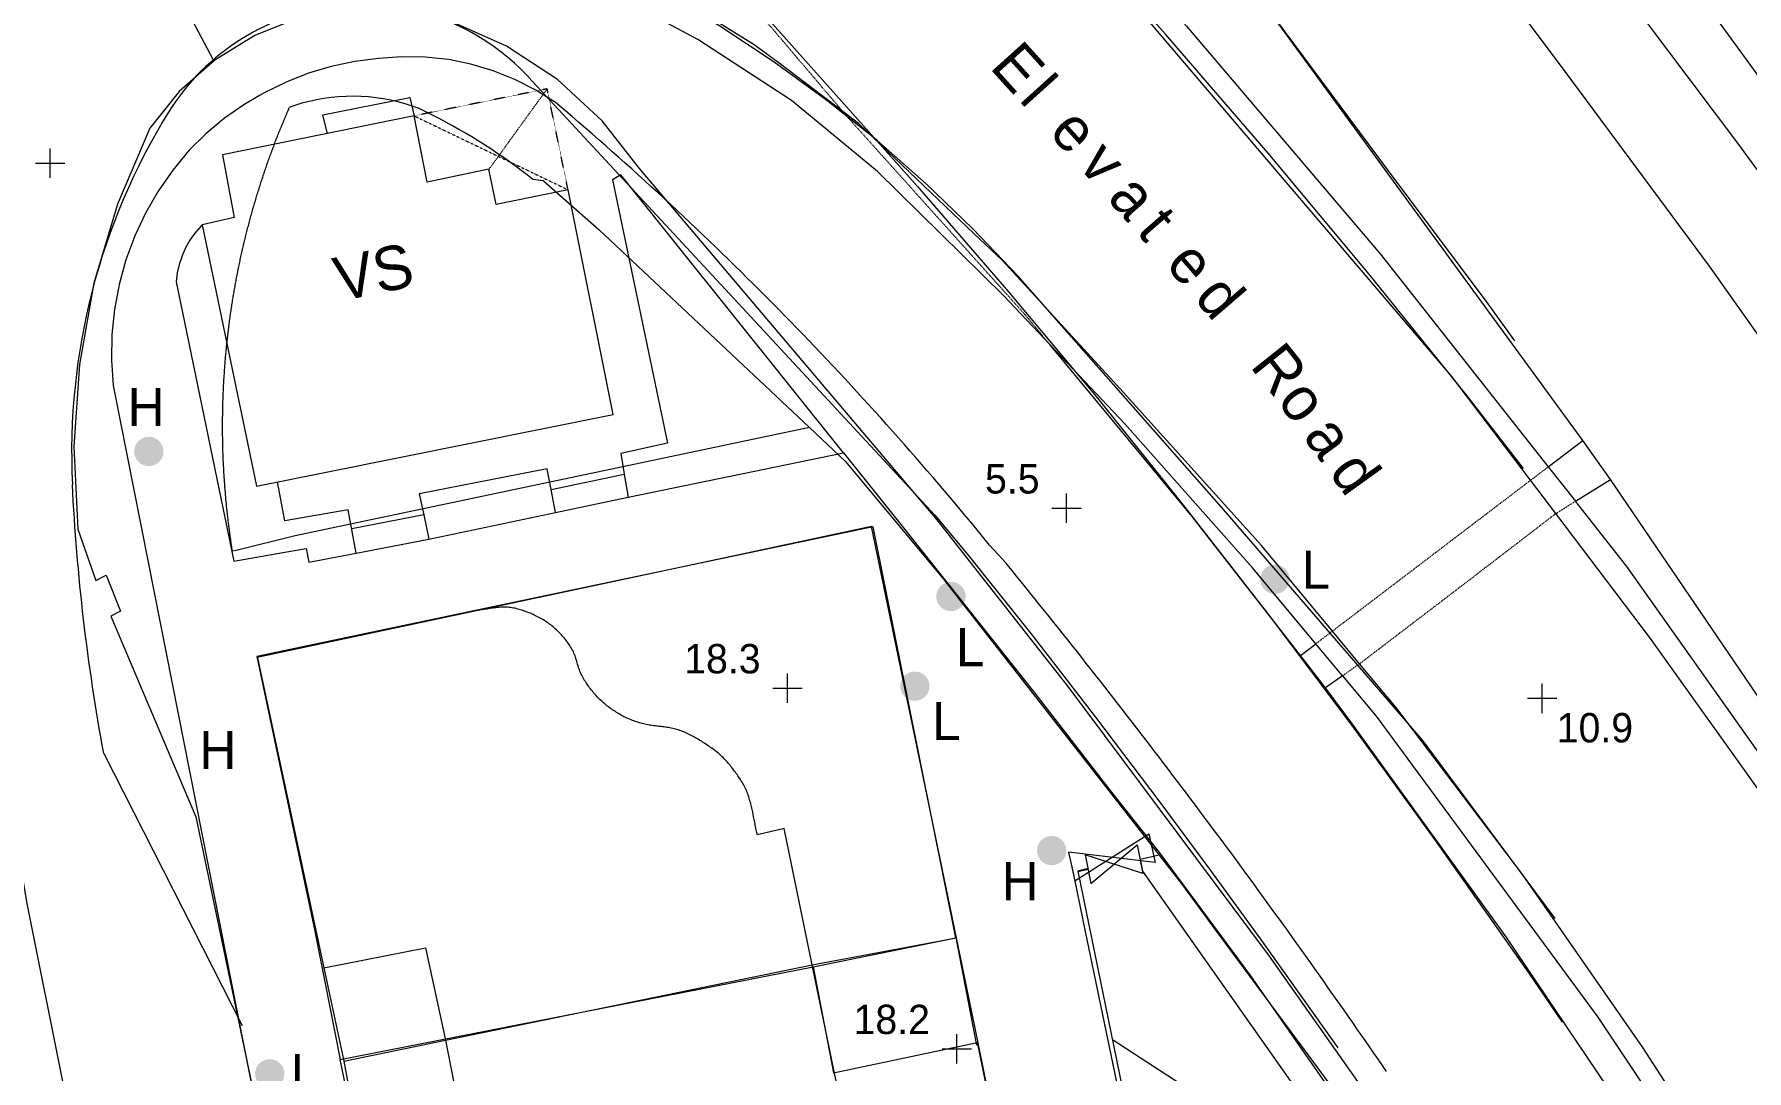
# Model space of a CAD drawing. Header units: millimetres. Extents: x 833924389 to 835767163, y 817400000 to 818811854.
# Drawn here: x 835406021 to 835464360, y 817836242 to 817871540 of the extents above; entities that cross this region are included whole.
import ezdxf
from ezdxf.enums import TextEntityAlignment as Align

# ---------------------------------------------------------------- set-up
doc = ezdxf.new("R2010")
doc.units = ezdxf.units.MM
doc.header["$LTSCALE"] = 10
doc.header["$MEASUREMENT"] = 0
doc.linetypes.add('11SW4B$0$DGN Style 5', pattern=[6.626977, 2.840133, -3.786844])
doc.linetypes.add('11SW4B$1$DGN Style 5', pattern=[1.174922, 0.503538, -0.671384])
doc.layers.add('01_Base_Plan', color=5, linetype='Continuous', lineweight=5)
doc.styles.add('11SW4B$0$Style-ENGINEERING', font='ENGINEERING.shx')
doc.styles.add('11SW4B$0$Style-WORKING', font='WORKING.shx')

# ---------------------------------------------------------------- blocks, each defined once
blk = doc.blocks.new('11SW4B$0$BDYGA_10')
at = {"color": 0, "linetype": 'Continuous', "lineweight": -2, "flags": 128}
blk.add_lwpolyline([(0, -0.179), (1, 0.178), (1, -0.179), (0, 0.178)], close=True, dxfattribs=at)
blk = doc.blocks.new('11SW4B$0$SPOTHT')
at = {"layer": '01_Base_Plan', "linetype": 'Continuous', "lineweight": 13}
for p, q in [((-0.5, 0), (0.5, 0)), ((0, -0.5), (0, 0.5))]:
    blk.add_line(p, q, dxfattribs=at)
blk = doc.blocks.new('11SW4B$0$UTIFH')
at = {"layer": '01_Base_Plan', "linetype": 'Continuous', "lineweight": 13}
h = blk.add_hatch(color=256, dxfattribs=at)
edge = h.paths.add_edge_path()
edge.add_arc((0, 0), 0.5, 0, 360)
blk = doc.blocks.new('11SW4B$0$UTILP')
at = {"layer": '01_Base_Plan', "linetype": 'Continuous', "lineweight": 13}
h = blk.add_hatch(color=256, dxfattribs=at)
edge = h.paths.add_edge_path()
edge.add_arc((0, 0), 0.5, 0, 360)

msp = doc.modelspace()

# ---------------------------------------------------------------- linework, layer by layer
at = {"layer": '01_Base_Plan'}
msp.add_line((835408949, 817876656), (835412118, 817870670), dxfattribs=at)
at = {"layer": '01_Base_Plan', "linetype": 'Continuous'}
for p, q in [((835422864, 817870077), (835436703, 817855168)), ((835457598, 817856808), (835458780, 817857708)), ((835423629, 817856037), (835426116, 817856561)), ((835426116, 817856561), (835426249, 817855773)), ((835458521, 817855638), (835459722, 817856372)), ((835423775, 817855258), (835423629, 817856037)), ((835423775, 817855258), (835426249, 817855773)), ((835419288, 817855175), (835416837, 817854696)), ((835419288, 817855175), (835419468, 817854348)), ((835419468, 817854348), (835423775, 817855258)), ((835416982, 817853863), (835419468, 817854348)), ((835449152, 817850383), (835449680, 817850785)), ((835450590, 817849690), (835450011, 817849279)), ((835408390, 817847044), (835413099, 817837783)), ((835443692, 817843449), (835444348, 817843597)), ((835441578, 817843030), (835441917, 817843104)), ((835420028, 817837279), (835432523, 817839854)), ((835416567, 817836566), (835419056, 817823414))]:
    msp.add_line(p, q, dxfattribs=at)
at = {"layer": '01_Base_Plan', "linetype": '11SW4B$1$DGN Style 5'}
for p, q in [((835457855, 817855215), (835458521, 817855638)), ((835451172, 817850102), (835450590, 817849690))]:
    msp.add_line(p, q, dxfattribs=at)
at = {"layer": '01_Base_Plan', "linetype": 'Continuous', "flags": 128}
for points in [[(835484308, 817841183), (835482956, 817843537), (835479947, 817848370), (835477040, 817852796), (835474584, 817856768), (835474409, 817857051), (835469332, 817863790), (835469269, 817863878), (835466145, 817868216), (835463073, 817872445), (835458603, 817878409), (835455023, 817883150), (835451194, 817888202), (835447590, 817893085), (835448136, 817893634), (835451207, 817894707)], [(835443980, 817894549), (835445710, 817892251), (835454707, 817880292), (835457943, 817875979), (835460105, 817873081), (835464050, 817867834), (835466983, 817863816), (835469196, 817860728), (835471419, 817857544), (835473669, 817854257), (835474904, 817852453), (835477277, 817848839), (835479332, 817845649), (835483225, 817839034), (835485909, 817834305), (835487032, 817832219), (835489624, 817827071), (835491725, 817822624), (835493268, 817819138), (835494077, 817817297), (835494270, 817816849), (835494880, 817815377), (835495041, 817814982)], [(835443980, 817894549), (835445710, 817892251), (835454707, 817880292), (835457943, 817875979), (835460105, 817873081), (835464050, 817867834), (835466983, 817863816), (835469196, 817860728), (835471419, 817857544), (835473669, 817854257), (835474904, 817852453), (835477277, 817848839), (835479332, 817845649), (835483225, 817839034), (835485909, 817834305), (835487032, 817832219), (835489624, 817827071), (835491725, 817822624), (835493268, 817819138), (835494077, 817817297), (835494270, 817816849), (835494880, 817815377), (835495041, 817814982)], [(835432429, 817893435), (835432449, 817893409), (835435461, 817889330), (835452441, 817866490), (835455480, 817862439), (835456453, 817861105)], [(835440432, 817893820), (835440959, 817893130), (835443518, 817889790), (835446305, 817885994), (835449282, 817882015), (835452056, 817878409), (835457902, 817870625), (835463080, 817863638), (835465207, 817860641), (835468207, 817856421), (835471776, 817851238), (835486143, 817826678), (835488851, 817821019), (835491668, 817814484), (835493132, 817811118), (835496104, 817802711), (835499280, 817793090), (835502707, 817781365), (835505479, 817771222), (835508391, 817760489)], [(835474768, 817832648), (835470244, 817840401), (835465101, 817848464), (835459722, 817856372), (835458780, 817857708), (835445390, 817876051), (835436190, 817888282), (835433146, 817892323)], [(835505112, 817738729), (835500213, 817756917), (835498299, 817764016), (835494085, 817779396), (835490393, 817791885), (835486628, 817803277), (835482142, 817814461), (835480352, 817818331), (835478264, 817822691), (835472599, 817833279), (835464977, 817845516), (835461081, 817850958), (835457855, 817855215), (835456994, 817856350), (835454318, 817859880), (835440948, 817875569), (835430510, 817887370), (835427196, 817891100), (835427190, 817891106)], [(835428082, 817891282), (835433885, 817884739), (835445270, 817871817), (835451875, 817864064), (835457598, 817856808), (835458521, 817855638)], [(835420925, 817883157), (835428539, 817874859), (835434642, 817867999)], [(835450590, 817849690), (835449680, 817850785), (835447538, 817853363), (835443178, 817858268), (835440614, 817860976), (835439038, 817862640), (835434750, 817866867), (835431814, 817869286), (835428626, 817871363), (835426221, 817872645), (835423704, 817873690), (835420949, 817874610), (835418128, 817875301), (835415259, 817875758), (835412538, 817875948), (835411110, 817875923), (835409810, 817875901), (835407642, 817875665), (835405756, 817875459)], [(835436776, 817855002), (835426639, 817866964), (835425365, 817868596), (835423843, 817870000), (835422113, 817871136), (835420220, 817871975), (835418216, 817872495), (835416608, 817872434), (835415034, 817872100), (835413540, 817871502), (835412169, 817870658), (835410963, 817869594), (835409956, 817868339), (835408857, 817865754), (835408054, 817863063), (835407558, 817860299), (835407375, 817857496), (835407507, 817854691), (835408123, 817852943), (835408475, 817853116), (835408964, 817851891), (835408629, 817851720), (835411526, 817844892), (835415214, 817827232)], [(835443027, 817859452), (835438995, 817863846), (835438042, 817864748), (835434102, 817868502), (835433565, 817868909), (835431394, 817870551), (835430542, 817871181), (835429315, 817871942)], [(835452090, 817836213), (835451946, 817836422), (835451802, 817836632), (835451658, 817836841), (835451514, 817837049), (835451369, 817837258), (835451225, 817837467), (835451080, 817837675), (835450935, 817837884), (835450789, 817838092), (835450644, 817838300), (835450498, 817838508), (835450352, 817838716), (835450206, 817838923), (835450060, 817839131), (835449913, 817839338), (835449767, 817839545), (835449620, 817839752), (835449473, 817839959), (835449325, 817840166), (835449178, 817840372), (835449030, 817840579), (835448882, 817840785), (835448734, 817840991), (835448586, 817841197), (835448437, 817841403), (835448288, 817841609), (835448139, 817841815), (835447990, 817842020), (835447841, 817842225), (835447691, 817842431), (835447542, 817842636), (835447392, 817842840), (835447242, 817843045), (835447091, 817843250), (835446941, 817843454), (835446790, 817843658), (835446639, 817843863), (835446488, 817844067), (835446336, 817844270), (835446185, 817844474), (835446033, 817844678), (835445881, 817844881), (835445729, 817845084), (835445577, 817845287), (835445424, 817845490), (835445271, 817845693), (835445118, 817845896), (835444965, 817846098), (835444812, 817846301), (835444658, 817846503), (835444505, 817846705), (835444351, 817846907), (835444196, 817847108), (835444042, 817847310), (835443888, 817847511), (835443733, 817847713), (835443578, 817847914), (835443423, 817848115), (835443267, 817848316), (835443112, 817848516), (835442956, 817848717), (835442800, 817848917), (835442644, 817849118), (835442488, 817849318), (835442331, 817849518), (835442174, 817849717), (835442018, 817849917), (835441860, 817850116), (835441703, 817850316), (835441546, 817850515), (835441388, 817850714), (835441230, 817850913), (835441072, 817851111), (835440914, 817851310), (835440755, 817851508), (835440597, 817851707), (835440438, 817851905), (835440279, 817852103), (835440119, 817852300), (835439960, 817852498), (835439800, 817852695), (835439640, 817852893), (835439480, 817853090), (835439320, 817853287), (835439160, 817853484), (835438999, 817853680), (835438562, 817854144), (835438373, 817854377), (835438183, 817854609), (835437992, 817854840), (835437800, 817855071), (835437608, 817855302), (835437416, 817855532), (835437223, 817855761), (835437029, 817855990), (835436834, 817856219), (835436639, 817856446), (835436444, 817856674), (835436247, 817856901), (835436051, 817857127), (835435853, 817857353), (835435655, 817857578), (835435456, 817857803), (835435257, 817858028), (835435057, 817858251), (835434857, 817858475), (835434656, 817858697), (835434454, 817858919), (835434252, 817859141), (835434049, 817859362), (835433846, 817859583), (835433642, 817859803), (835433438, 817860022), (835433233, 817860241), (835433027, 817860460), (835432821, 817860678), (835432614, 817860895), (835432407, 817861112), (835432199, 817861328), (835431990, 817861544), (835431781, 817861759), (835431571, 817861973), (835431361, 817862187), (835431150, 817862401), (835430939, 817862614), (835430727, 817862826), (835430514, 817863038), (835430301, 817863249), (835430088, 817863460), (835429874, 817863670), (835429659, 817863879), (835429444, 817864088), (835429228, 817864296), (835429011, 817864504), (835428795, 817864712), (835428577, 817864918), (835428359, 817865124), (835428140, 817865330), (835427921, 817865535), (835427702, 817865739), (835427482, 817865943), (835427261, 817866146), (835427040, 817866349), (835426818, 817866551), (835426595, 817866752), (835426373, 817866953), (835426149, 817867153), (835425925, 817867353), (835425701, 817867552), (835425476, 817867750), (835425250, 817867948), (835425024, 817868145), (835424798, 817868342), (835424571, 817868538), (835424343, 817868734), (835423781, 817869211), (835423109, 817869631), (835422398, 817870000), (835421660, 817870289), (835420898, 817870520), (835420129, 817870680), (835419340, 817870760), (835418539, 817870770), (835417750, 817870711), (835416941, 817870609), (835416141, 817870439), (835415359, 817870211), (835414602, 817869910), (835413871, 817869561), (835413696, 817869457)], [(835413696, 817869457), (835413160, 817869141), (835412500, 817868680), (835411871, 817868150), (835411289, 817867580), (835410738, 817866910), (835410238, 817866199), (835409809, 817865449), (835409449, 817864670), (835409141, 817863859), (835408910, 817863020), (835408750, 817862170), (835408660, 817861311), (835408648, 817860439), (835408711, 817859580), (835409902, 817853567)], [(835432429, 817858148), (835414904, 817854457), (835412901, 817853961), (835412780, 817853935), (835412757, 817854047), (835412750, 817854095), (835412743, 817854144), (835412735, 817854192), (835412728, 817854241), (835412721, 817854290), (835412714, 817854338), (835412707, 817854387), (835412700, 817854436), (835412693, 817854484), (835412686, 817854533), (835412680, 817854582), (835412673, 817854631), (835412667, 817854679), (835412660, 817854728), (835412654, 817854777), (835412648, 817854826), (835412642, 817854874), (835412636, 817854923), (835412630, 817854972), (835412624, 817855021), (835412618, 817855070), (835412613, 817855118), (835412607, 817855167), (835412602, 817855216), (835412596, 817855265), (835412591, 817855314), (835412586, 817855363), (835412581, 817855412), (835412576, 817855461), (835412571, 817855510), (835412566, 817855559), (835412561, 817855607), (835412557, 817855656), (835412552, 817855705), (835412548, 817855754), (835412543, 817855803), (835412539, 817855852), (835412535, 817855901), (835412531, 817855950), (835412527, 817855999), (835412523, 817856048), (835412519, 817856097), (835412515, 817856146), (835412511, 817856195), (835412508, 817856244), (835412504, 817856293), (835412501, 817856342), (835412497, 817856392), (835412494, 817856441), (835412491, 817856490), (835412488, 817856539), (835412485, 817856588), (835412482, 817856637), (835412479, 817856686), (835412477, 817856735), (835412474, 817856784), (835412472, 817856833), (835412469, 817856882), (835412467, 817856932), (835412465, 817856981), (835412462, 817857030), (835412460, 817857079), (835412458, 817857128), (835412456, 817857177), (835412455, 817857226), (835412453, 817857275), (835412451, 817857325), (835412450, 817857374), (835412448, 817857423), (835412447, 817857472), (835412446, 817857521), (835412445, 817857570), (835412443, 817857619), (835412442, 817857669), (835412442, 817857718), (835412441, 817857767), (835412440, 817857816), (835412439, 817857865), (835412439, 817857914), (835412438, 817857964), (835412438, 817858013), (835412438, 817858062), (835412437, 817858111), (835412437, 817858160), (835412437, 817858209), (835412437, 817858259), (835412438, 817858308), (835412438, 817858357), (835412438, 817858406), (835412439, 817858455), (835412439, 817858504), (835412440, 817858554), (835412441, 817858603), (835412441, 817858652), (835412442, 817858701), (835412443, 817858750), (835412444, 817858799), (835412445, 817858849), (835412447, 817858898), (835412448, 817858947), (835412449, 817858996), (835412451, 817859045), (835412452, 817859094), (835412454, 817859143), (835412456, 817859193), (835412458, 817859242), (835412460, 817859291), (835412462, 817859340), (835412464, 817859389), (835412466, 817859438), (835412469, 817859487), (835412471, 817859536), (835412473, 817859586), (835412476, 817859635), (835412479, 817859684), (835412481, 817859733), (835412484, 817859782), (835412487, 817859831), (835412490, 817859880), (835412493, 817859929), (835412497, 817859978), (835412500, 817860027), (835412503, 817860076), (835412507, 817860125), (835412510, 817860174), (835412514, 817860223), (835412518, 817860272), (835412522, 817860321), (835412525, 817860371), (835412529, 817860420), (835412534, 817860469), (835412538, 817860518), (835412542, 817860566), (835412546, 817860615), (835412551, 817860664), (835412555, 817860713), (835412560, 817860762), (835412565, 817860811), (835412570, 817860860), (835412575, 817860909), (835412580, 817860958), (835412585, 817861007), (835412590, 817861056), (835412595, 817861105), (835412600, 817861154), (835412606, 817861202), (835412611, 817861251), (835412617, 817861300), (835412623, 817861349), (835412628, 817861398), (835412634, 817861447), (835412640, 817861495), (835412646, 817861544), (835412653, 817861593), (835412659, 817861642), (835412665, 817861691), (835412672, 817861739), (835412678, 817861788), (835412685, 817861837), (835412691, 817861885), (835412698, 817861934), (835412705, 817861983), (835412712, 817862032), (835412719, 817862080), (835412726, 817862129), (835412733, 817862178), (835412741, 817862226), (835412748, 817862275), (835412755, 817862323), (835412763, 817862372), (835412771, 817862420), (835412778, 817862469), (835412786, 817862518), (835412794, 817862566), (835412802, 817862615), (835412810, 817862663), (835412819, 817862712), (835412827, 817862760), (835412835, 817862809), (835412844, 817862857), (835412852, 817862905), (835412861, 817862954), (835412870, 817863002), (835412878, 817863051), (835412887, 817863099), (835412896, 817863147), (835412905, 817863196), (835412914, 817863244), (835412924, 817863292), (835412933, 817863340), (835412942, 817863389), (835412952, 817863437), (835412962, 817863485), (835412971, 817863533), (835412981, 817863582), (835412991, 817863630), (835413001, 817863678), (835413011, 817863726), (835413021, 817863774), (835413031, 817863822), (835413041, 817863870), (835413052, 817863918), (835413062, 817863966), (835413073, 817864014), (835413084, 817864062), (835413094, 817864110), (835413105, 817864158), (835413116, 817864206), (835413127, 817864254), (835413138, 817864302), (835413149, 817864350), (835413161, 817864398), (835413172, 817864446), (835413183, 817864494), (835413195, 817864541), (835413206, 817864589), (835413218, 817864637), (835413230, 817864685), (835413242, 817864732), (835413254, 817864780), (835413266, 817864828), (835413278, 817864875), (835413290, 817864923), (835413302, 817864971), (835413315, 817865018), (835413327, 817865066), (835413340, 817865113), (835413353, 817865161), (835413365, 817865208), (835413378, 817865256), (835413391, 817865303), (835413404, 817865351), (835413417, 817865398), (835413430, 817865445), (835413444, 817865493), (835413457, 817865540), (835413470, 817865587), (835413484, 817865635), (835413497, 817865682), (835413511, 817865729), (835413525, 817865776), (835413539, 817865823), (835413553, 817865871), (835413567, 817865918), (835413581, 817865965), (835413595, 817866012), (835413609, 817866059), (835413624, 817866106), (835413638, 817866153), (835413653, 817866200), (835413667, 817866247), (835413682, 817866294), (835413697, 817866341), (835413712, 817866388), (835413727, 817866434), (835413742, 817866481), (835413757, 817866528), (835413772, 817866575), (835413787, 817866621), (835413803, 817866668), (835413818, 817866715), (835413834, 817866761), (835413850, 817866808), (835413865, 817866855), (835413881, 817866901), (835413897, 817866948), (835413913, 817866994), (835413929, 817867041), (835413945, 817867087), (835413961, 817867134), (835413978, 817867180), (835413994, 817867226), (835414011, 817867273), (835414027, 817867319), (835414044, 817867365), (835414061, 817867411), (835414078, 817867458), (835414094, 817867504), (835414111, 817867550), (835414129, 817867596), (835414146, 817867642), (835414163, 817867688), (835414180, 817867734), (835414198, 817867780), (835414215, 817867826), (835414233, 817867872), (835414251, 817867918), (835414268, 817867964), (835414286, 817868009), (835414304, 817868055), (835414322, 817868101), (835414340, 817868147), (835414358, 817868192), (835414377, 817868238), (835414395, 817868284), (835414413, 817868329), (835414413, 817868329), (835414432, 817868375), (835414450, 817868420), (835414469, 817868466), (835414488, 817868511), (835414507, 817868557), (835414526, 817868602), (835414545, 817868647), (835414564, 817868693), (835414583, 817868738), (835414602, 817868783), (835414621, 817868828), (835414641, 817868874), (835414660, 817868919), (835414680, 817868964), (835414709, 817869049)], [(835423367, 817866544), (835423010, 817866591), (835422810, 817866748), (835422608, 817866903), (835422404, 817867055), (835422198, 817867204), (835421991, 817867351), (835421781, 817867495), (835421570, 817867636), (835421357, 817867775), (835421142, 817867911), (835420926, 817868044), (835420708, 817868174), (835420488, 817868302), (835420266, 817868427), (835420043, 817868549), (835419819, 817868668), (835419593, 817868785), (835419139, 817869008), (835418899, 817869094), (835418657, 817869170), (835418411, 817869237), (835418163, 817869294), (835417913, 817869341), (835417661, 817869377), (835417408, 817869404), (835417154, 817869421), (835416900, 817869427), (835416645, 817869423), (835416391, 817869409), (835416138, 817869385), (835415886, 817869351), (835415635, 817869306), (835415386, 817869252), (835415140, 817869188), (835414897, 817869114), (835414709, 817869049)], [(835416001, 817868159), (835415995, 817868189), (835415847, 817868798), (835418821, 817869391), (835418961, 817868761)], [(835418961, 817868761), (835412429, 817867433), (835412827, 817865302), (835411741, 817865055), (835413594, 817856151), (835425741, 817858592), (835424205, 817866244), (835421757, 817865738), (835421508, 817866942), (835419402, 817866507), (835418961, 817868761)], [(835434651, 817867989), (835436109, 817866350), (835439211, 817862770), (835442250, 817859131), (835445219, 817855439), (835448129, 817851699), (835450980, 817847910), (835453762, 817844070), (835456941, 817839570), (835458075, 817837901)], [(835426249, 817855773), (835433591, 817857286), (835426006, 817866756), (835425721, 817866587), (835427597, 817857612), (835425999, 817857260), (835426116, 817856561)], [(835423367, 817866544), (835425264, 817864876), (835432429, 817858148)], [(835411741, 817865055), (835411495, 817864771), (835411324, 817864524), (835411178, 817864263), (835411057, 817863989), (835410962, 817863704), (835410894, 817863412), (835410853, 817863112), (835412816, 817853595), (835414370, 817853868), (835415286, 817854029), (835415375, 817853557), (835416982, 817853863)], [(835475192, 817811926), (835475300, 817811579), (835475137, 817811255), (835474795, 817811133), (835474242, 817811476), (835470831, 817817439), (835466526, 817824821), (835462040, 817832095), (835456162, 817840801), (835450934, 817848048), (835450011, 817849279), (835449152, 817850383), (835445467, 817855117), (835440614, 817860976)], [(835475192, 817811926), (835472418, 817817670), (835469286, 817823226), (835465218, 817830230), (835460825, 817837035), (835456735, 817842917), (835452400, 817848620), (835451172, 817850102), (835450248, 817851217), (835447828, 817854135), (835443027, 817859452)], [(835432429, 817858148), (835433661, 817856992), (835436991, 817852981), (835445112, 817842591), (835446300, 817840988)], [(835433591, 817857286), (835435590, 817854785), (835440061, 817849156), (835442703, 817845746), (835444317, 817843705)], [(835423629, 817856037), (835423497, 817856737), (835419132, 817855887), (835419288, 817855175)], [(835416982, 817853863), (835416716, 817855341), (835414563, 817854969), (835414310, 817856295)], [(835486970, 817803746), (835483991, 817811631), (835480721, 817819400), (835476641, 817827668), (835473324, 817833750), (835466815, 817844187), (835460277, 817853412), (835458521, 817855638)], [(835436703, 817855168), (835437789, 817853854), (835440018, 817851071), (835442177, 817848281), (835444360, 817845389), (835446087, 817843061), (835447856, 817840642), (835450432, 817837025)], [(835504483, 817714840), (835498961, 817731845), (835495025, 817743683), (835491388, 817754412), (835487475, 817765045), (835483811, 817774819), (835478985, 817786482), (835473241, 817798769), (835472584, 817800000), (835469132, 817806462), (835465560, 817813007), (835461789, 817819441), (835457435, 817826476), (835452873, 817833378), (835448106, 817840141), (835441242, 817849323), (835436776, 817855002)], [(835432559, 817839782), (835437416, 817840765), (835434601, 817854762), (835413605, 817850354), (835415579, 817841001), (835416448, 817836626)], [(835437437, 817840771), (835434542, 817854775), (835425193, 817852781), (835421251, 817851941), (835413616, 817850312), (835413622, 817850304), (835415886, 817839744), (835416567, 817836566)], [(835409902, 817853567), (835413359, 817836109), (835414645, 817829922)], [(835432523, 817839854), (835431572, 817844488), (835430655, 817844271), (835430636, 817844354), (835430626, 817844403), (835430615, 817844452), (835430605, 817844501), (835430595, 817844550), (835430585, 817844600), (835430576, 817844649), (835430566, 817844698), (835430556, 817844748), (835430547, 817844797), (835430537, 817844847), (835430527, 817844896), (835430517, 817844945), (835430507, 817844995), (835430497, 817845044), (835430487, 817845093), (835430476, 817845142), (835430465, 817845191), (835430454, 817845239), (835430442, 817845288), (835430430, 817845336), (835430417, 817845384), (835430404, 817845432), (835430390, 817845480), (835430375, 817845527), (835430360, 817845575), (835430345, 817845622), (835430328, 817845668), (835430311, 817845715), (835430292, 817845761), (835430273, 817845806), (835430252, 817845852), (835430230, 817845897), (835430207, 817845941), (835430183, 817845985), (835430158, 817846029), (835430133, 817846073), (835430106, 817846116), (835430079, 817846159), (835430052, 817846201), (835430024, 817846243), (835429995, 817846285), (835429966, 817846326), (835429937, 817846367), (835429907, 817846407), (835429877, 817846447), (835429847, 817846487), (835429817, 817846527), (835429786, 817846566), (835429754, 817846605), (835429723, 817846644), (835429690, 817846682), (835429658, 817846721), (835429624, 817846759), (835429591, 817846796), (835429556, 817846833), (835429521, 817846870), (835429486, 817846906), (835429450, 817846941), (835429414, 817846976), (835429377, 817847010), (835429339, 817847043), (835429301, 817847075), (835429263, 817847107), (835429224, 817847138), (835429184, 817847167), (835429144, 817847197), (835429104, 817847226), (835429063, 817847255), (835429022, 817847284), (835428981, 817847312), (835428939, 817847340), (835428897, 817847369), (835428855, 817847396), (835428813, 817847424), (835428770, 817847451), (835428727, 817847478), (835428684, 817847504), (835428640, 817847530), (835428597, 817847555), (835428553, 817847580), (835428509, 817847605), (835428464, 817847629), (835428420, 817847652), (835428375, 817847675), (835428330, 817847697), (835428285, 817847719), (835428240, 817847740), (835428194, 817847760), (835428148, 817847779), (835428102, 817847798), (835428056, 817847816), (835428010, 817847833), (835427963, 817847849), (835427916, 817847863), (835427868, 817847876), (835427820, 817847888), (835427772, 817847899), (835427723, 817847909), (835427674, 817847919), (835427625, 817847927), (835427575, 817847935), (835427525, 817847942), (835427476, 817847949), (835427425, 817847955), (835427375, 817847961), (835427325, 817847967), (835427275, 817847973), (835427225, 817847979), (835427174, 817847985), (835427124, 817847992), (835427074, 817847999), (835427024, 817848006), (835426975, 817848014), (835426925, 817848022), (835426876, 817848032), (835426827, 817848042), (835426778, 817848053), (835426730, 817848065), (835426682, 817848078), (835426634, 817848093), (835426587, 817848108), (835426539, 817848123), (835426492, 817848140), (835426445, 817848157), (835426398, 817848175), (835426351, 817848194), (835426304, 817848214), (835426258, 817848234), (835426212, 817848255), (835426167, 817848276), (835426122, 817848298), (835426077, 817848321), (835426033, 817848344), (835425989, 817848368), (835425945, 817848393), (835425902, 817848418), (835425860, 817848444), (835425818, 817848471), (835425776, 817848498), (835425735, 817848526), (835425693, 817848554), (835425653, 817848584), (835425612, 817848614), (835425572, 817848644), (835425532, 817848675), (835425493, 817848707), (835425455, 817848740), (835425416, 817848772), (835425379, 817848806), (835425342, 817848840), (835425305, 817848874), (835425269, 817848909), (835425234, 817848944), (835425199, 817848980), (835425166, 817849016), (835425132, 817849053), (835425099, 817849090), (835425066, 817849128), (835425034, 817849167), (835425003, 817849206), (835424971, 817849246), (835424941, 817849286), (835424911, 817849327), (835424882, 817849368), (835424853, 817849409), (835424825, 817849451), (835424798, 817849493), (835424771, 817849536), (835424745, 817849579), (835424720, 817849622), (835424696, 817849665), (835424672, 817849709), (835424650, 817849753), (835424630, 817849799), (835424611, 817849845), (835424594, 817849892), (835424577, 817849939), (835424562, 817849988), (835424548, 817850036), (835424533, 817850084), (835424519, 817850133), (835424505, 817850182), (835424491, 817850230), (835424476, 817850279), (835424461, 817850327), (835424444, 817850374), (835424427, 817850421), (835424408, 817850466), (835424387, 817850511), (835424364, 817850555), (835424340, 817850598), (835424315, 817850641), (835424289, 817850683), (835424261, 817850726), (835424234, 817850767), (835424205, 817850809), (835424175, 817850850), (835424145, 817850890), (835424114, 817850930), (835424082, 817850970), (835424050, 817851009), (835424017, 817851047), (835423984, 817851085), (835423949, 817851122), (835423915, 817851158), (835423880, 817851194), (835423844, 817851229), (835423808, 817851263), (835423771, 817851296), (835423734, 817851329), (835423696, 817851361), (835423657, 817851392), (835423617, 817851423), (835423577, 817851453), (835423536, 817851482), (835423494, 817851511), (835423452, 817851539), (835423410, 817851567), (835423367, 817851593), (835423324, 817851619), (835423280, 817851645), (835423236, 817851669), (835423192, 817851693), (835423147, 817851716), (835423102, 817851739), (835423057, 817851760), (835423012, 817851781), (835422967, 817851801), (835422921, 817851821), (835422875, 817851840), (835422828, 817851859), (835422781, 817851876), (835422733, 817851894), (835422685, 817851910), (835422637, 817851926), (835422588, 817851940), (835422540, 817851954), (835422491, 817851967), (835422442, 817851979), (835422393, 817851990), (835422343, 817852000), (835422294, 817852009), (835422245, 817852016), (835422196, 817852022), (835422147, 817852028), (835422098, 817852031), (835422049, 817852032), (835421999, 817852032), (835421950, 817852031), (835421900, 817852027), (835421850, 817852023), (835421801, 817852018), (835421751, 817852012), (835421701, 817852005), (835421651, 817851997), (835421601, 817851990), (835421551, 817851982), (835421501, 817851974), (835421451, 817851966), (835421401, 817851959), (835421351, 817851952), (835421301, 817851946), (835421251, 817851941), (835413616, 817850312), (835413622, 817850304), (835415886, 817839744), (835419353, 817840433), (835420028, 817837279)], [(835450590, 817849690), (835451732, 817848316), (835459286, 817838063), (835462938, 817832589), (835465277, 817829057)], [(835443692, 817843449), (835443773, 817843037), (835450986, 817832808)], [(835444317, 817843705), (835447453, 817839472), (835451811, 817833216), (835455281, 817827844)], [(835441364, 817843198), (835441823, 817840988)], [(835441909, 817843125), (835441571, 817843042), (835444776, 817827416), (835448264, 817810407), (835451441, 817794988), (835451440, 817794984)], [(835441823, 817840988), (835446464, 817818666), (835451121, 817795995)], [(835416567, 817836566), (835420028, 817837279), (835432523, 817839854), (835437437, 817840771)], [(835438129, 817837111), (835437434, 817840715)], [(835440119, 817827573), (835438165, 817837249), (835437437, 817840771)], [(835416448, 817836626), (835432559, 817839782)], [(835420028, 817837279), (835422596, 817824164), (835435225, 817826746), (835432523, 817839854)], [(835432559, 817839782), (835433254, 817836175), (835438145, 817837204), (835440119, 817827573)], [(835442752, 817837305), (835445355, 817835620), (835446751, 817828754), (835445041, 817826148)], [(835419225, 817823197), (835416448, 817836626)]]:
    msp.add_lwpolyline(points, dxfattribs=at)
at = {"layer": '01_Base_Plan', "flags": 128}
for points in [[(835456757, 817856755), (835454840, 817859221), (835451480, 817863381), (835448051, 817867490), (835444559, 817871539), (835441000, 817875529), (835434680, 817883311), (835431578, 817886471), (835428531, 817889689), (835426384, 817892046), (835426322, 817892115)], [(835456757, 817856755), (835454840, 817859221), (835451480, 817863381), (835448051, 817867490), (835444559, 817871539), (835441000, 817875529), (835434680, 817883311), (835431578, 817886471), (835428531, 817889689), (835426384, 817892046), (835426322, 817892115)], [(835434651, 817867989), (835433020, 817869289), (835431230, 817870590), (835429379, 817871811), (835427480, 817872949), (835425609, 817873760), (835423699, 817874490), (835421770, 817875141), (835419809, 817875699), (835417828, 817876180), (835415828, 817876580), (835414531, 817876750), (835413311, 817876843)], [(835457829, 817841422), (835453328, 817847490), (835446461, 817855430), (835439531, 817863311), (835438000, 817864910), (835436410, 817866449), (835434750, 817867910), (835434651, 817867989)], [(835457829, 817841422), (835453328, 817847490), (835446461, 817855430), (835439531, 817863311), (835438000, 817864910), (835436410, 817866449), (835434750, 817867910), (835434651, 817867989)], [(835412926, 817806577), (835411725, 817812350), (835409611, 817822860), (835407005, 817835821), (835405777, 817841933), (835403000, 817858526)], [(835446300, 817840988), (835450875, 817834811), (835455651, 817828363), (835455961, 817825336), (835456393, 817819027), (835456396, 817818981)]]:
    msp.add_lwpolyline(points, dxfattribs=at)
at = {"layer": '01_Base_Plan', "linetype": '11SW4B$1$DGN Style 5', "flags": 128}
for points in [[(835440614, 817860976), (835439767, 817861999), (835433740, 817868703), (835433565, 817868909), (835425924, 817877902), (835421152, 817883042), (835420902, 817883312), (835418020, 817886323), (835417108, 817887378), (835417031, 817887710), (835416975, 817887951), (835417151, 817888512), (835417447, 817889097)], [(835424205, 817866244), (835423494, 817869681), (835418961, 817868761)], [(835421506, 817866929), (835421833, 817867382), (835423494, 817869681)], [(835418961, 817868761), (835421833, 817867382), (835424205, 817866244)], [(835449680, 817850785), (835450248, 817851217), (835456994, 817856350), (835457598, 817856808)], [(835457855, 817855215), (835454463, 817852612), (835451172, 817850102)]]:
    msp.add_lwpolyline(points, dxfattribs=at)
at = {"layer": '01_Base_Plan', "linetype": '11SW4B$0$DGN Style 5', "flags": 128}
msp.add_lwpolyline([(835434642, 817867999), (835434651, 817867989)], dxfattribs=at)
at = {"layer": '01_Base_Plan', "linetype": 'Continuous'}
for centre, radius, start, end in [((835417184, 817864805), 7750, 42.86821, 148.20423), ((835429295, 817857296), 22000, 148.20423, 182.82973)]:
    msp.add_arc(centre, radius, start, end, dxfattribs=at)
at = {"layer": '01_Base_Plan', "linetype": 'Continuous', "extrusion": (0, 0, -1)}
msp.add_arc((-835476558, 817859633), 69321, 349.53715, 357.17027, dxfattribs=at)
at = {"layer": '01_Base_Plan', "linetype": 'Continuous'}
msp.add_3dface([(835442013, 817842614), (835443597, 817843940), (835443787, 817842958), (835441822, 817843595)], dxfattribs=at)

# ---------------------------------------------------------------- block references
at = {"layer": '01_Base_Plan', "linetype": 'Continuous', "xscale": 1000, "yscale": 1000, "zscale": 1000}
for name, p in [('11SW4B$0$SPOTHT', (835406565, 817867147, 4300)), ('11SW4B$0$UTIFH', (835409924, 817857333)), ('11SW4B$0$SPOTHT', (835441183, 817855400, 5500)), ('11SW4B$0$UTILP', (835448285, 817852979)), ('11SW4B$0$UTILP', (835437250, 817852392)), ('11SW4B$0$SPOTHT', (835431682, 817849274, 18300)), ('11SW4B$0$UTILP', (835436021, 817849338)), ('11SW4B$0$SPOTHT', (835457386, 817848925, 10900)), ('11SW4B$0$UTIFH', (835440680, 817843740)), ('11SW4B$0$SPOTHT', (835437452, 817836991, 18200)), ('11SW4B$0$UTILP', (835414043, 817836139))]:
    msp.add_blockref(name, p, dxfattribs=at)
at = {"layer": '01_Base_Plan', "linetype": 'Continuous', "xscale": 2802.227841896732, "yscale": 2802.227841896732, "zscale": 2802.227841896732, "rotation": 12.82334972815445}
msp.add_blockref('11SW4B$0$BDYGA_10', (835441364, 817843198), dxfattribs=at)

# ---------------------------------------------------------------- texts
at = {"layer": '01_Base_Plan', "linetype": 'Continuous', "style": '11SW4B$0$Style-WORKING'}
for s, rotation, p in [('E', 312.03892, (835438537, 817870410)), ('l', 312.07783, (835439541, 817869296)), ('e', 312.04007, (835440546, 817868183)), ('v', 311.73404, (835441548, 817867066)), ('a', 311.46649, (835442544, 817865945)), ('t', 311.11243, (835443533, 817864817)), ('VS', 11.91116, (835416422, 817862434)), ('e', 310.94421, (835444519, 817863686)), ('d', 310.60575, (835445498, 817862550)), ('R', 308.55851, (835447408, 817860237)), ('o', 307.50228, (835448328, 817859052)), ('a', 306.01534, (835449219, 817857846)), ('d', 305.70481, (835450098, 817856630))]:
    msp.add_text(s, height=1500, rotation=rotation, dxfattribs=at).set_placement(p)
for s, p in [('H', (835409201, 817858196)), ('L', (835449197, 817852655)), ('L', (835437420, 817850018)), ('L', (835436610, 817847502)), ('H', (835411651, 817846515)), ('H', (835438977, 817842047)), ('L', (835414761, 817835513))]:
    msp.add_text(s, height=1300, dxfattribs=at).set_placement(p)
at = {"layer": '01_Base_Plan', "linetype": 'Continuous', "style": '11SW4B$0$Style-ENGINEERING'}
for s, p in [('5.5', (835440269, 817855900, 5500)), ('18.3', (835430765, 817849774, 18300)), ('18.2', (835436535, 817837491, 18200))]:
    msp.add_text(s, height=1000, dxfattribs=at).set_placement(p, align=Align.RIGHT)
msp.add_text('10.9', height=1000, dxfattribs=at).set_placement((835457886, 817848425, 10900), align=Align.TOP_LEFT)

doc.saveas('drawing.dxf')
